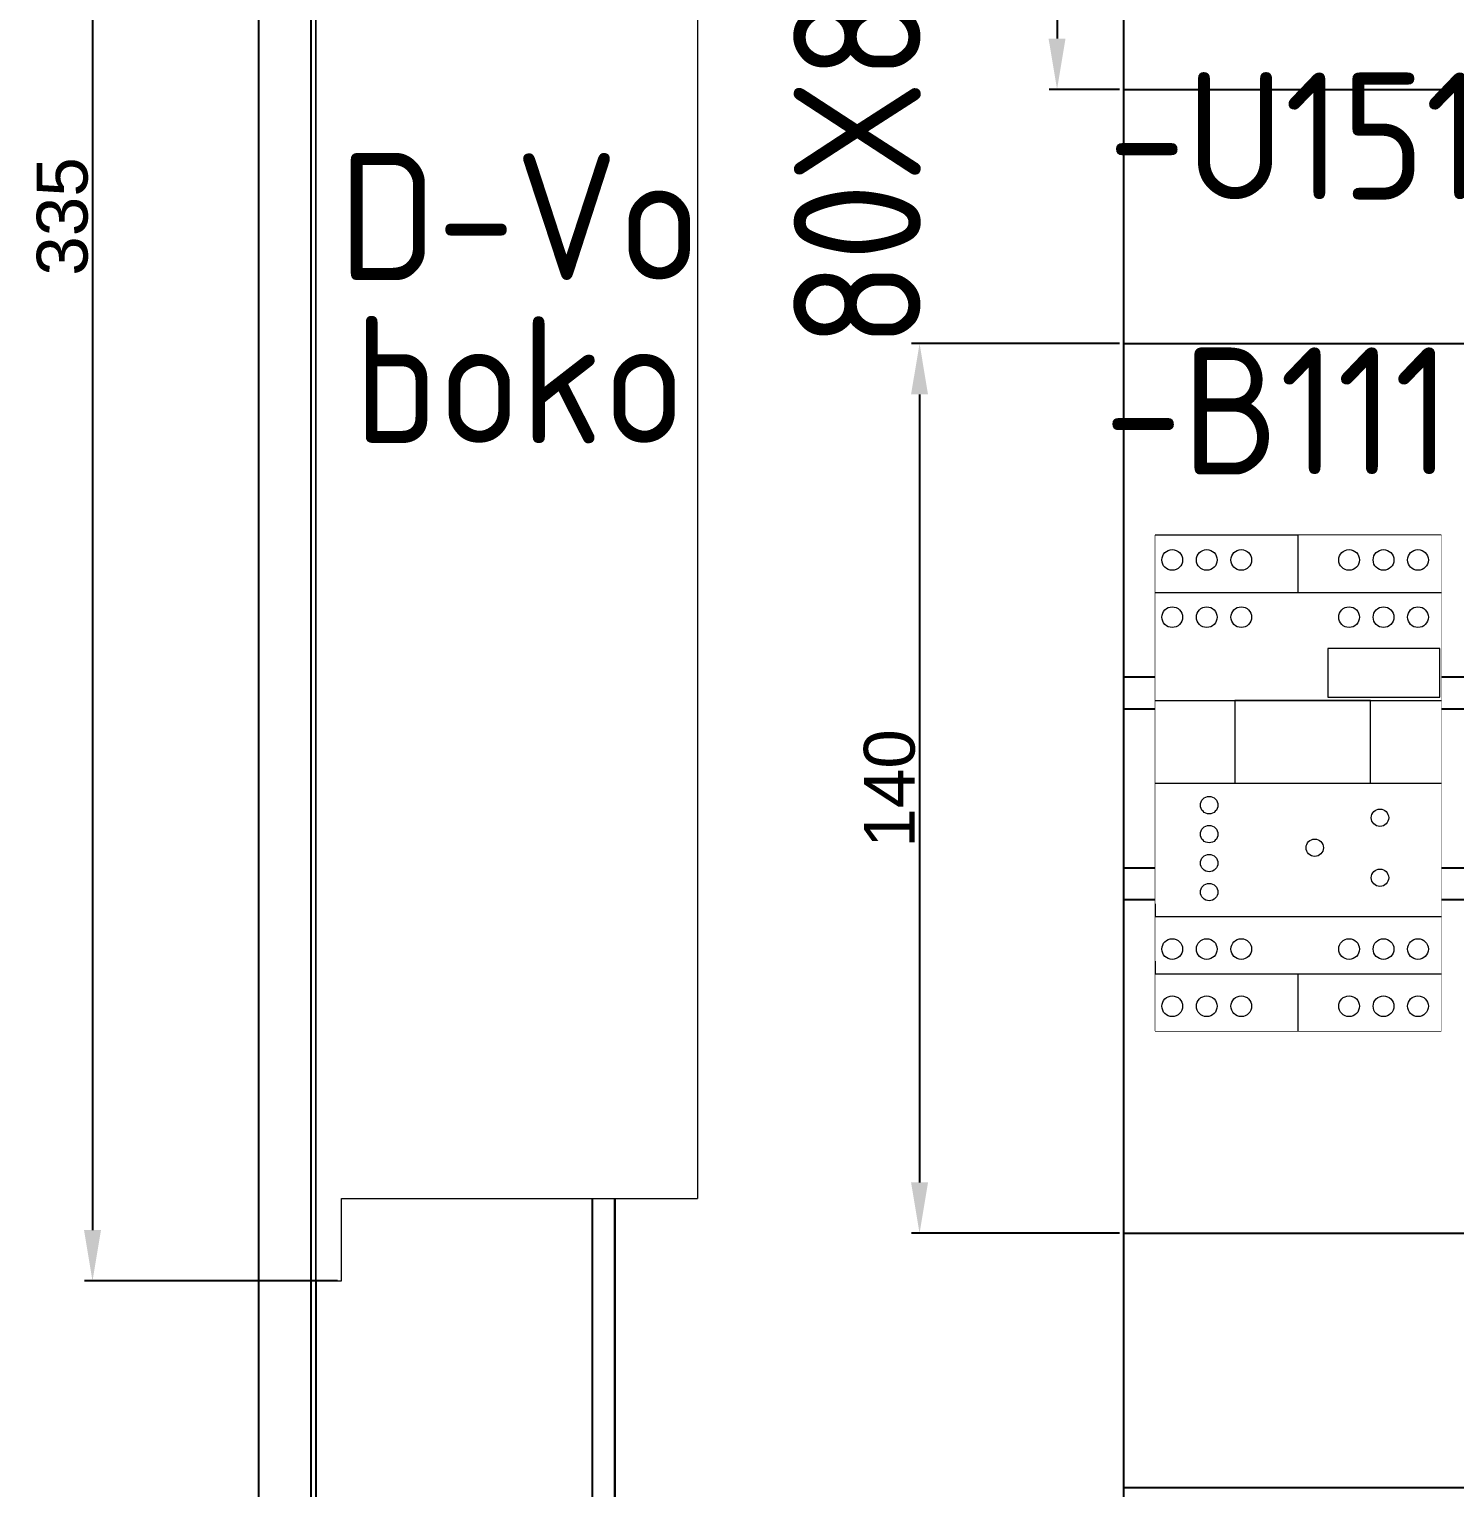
# Model space of a CAD drawing. Header units: millimetres. Extents: x 42356 to 50646, y 31507 to 39566.
# Drawn here: x 47375.4 to 47599.7, y 33090.9 to 33320.5 of the extents above; entities that cross this region are included whole.
import ezdxf
from ezdxf.enums import TextEntityAlignment as Align

# ---------------------------------------------------------------- set-up
doc = ezdxf.new("R2010")
doc.units = ezdxf.units.MM
doc.set_wipeout_variables(frame=1)
doc.layers.add('! NO PLOT !', color=7, linetype='Continuous', true_color=0xff75dd, plot=False)
doc.layers.add('000-PI-Oprema', color=30, linetype='Continuous', lineweight=5)
for name, color, linetype in [('000-PI-ORMAR', 2, 'Continuous'), ('000-PI_TEXT', 7, 'Continuous'), ('002-PI-Kabelska kanalica', 150, 'Continuous'), ('004-PI-DIN Šina', 3, 'Continuous')]:
    doc.layers.add(name, color=color, linetype=linetype)
doc.styles.add('PI0', font='isocpeur.ttf', dxfattribs={"width": 0.9})
doc.styles.get("Standard").update_dxf_attribs({"font": 'arial.ttf'})
doc.dimstyles.new('ISO-25-lb', dxfattribs={"dimtxt": 8, "dimasz": 8, "dimexe": 1.25, "dimexo": 0.625, "dimtad": 1, "dimtxsty": 'Standard', "dimcen": 5, "dimadec": 0, "dimazin": 0, "dimtfac": 1, "dimtmove": 0, "dimatfit": 3, "dimfxl": 0, "dimarcsym": 0})

# ---------------------------------------------------------------- blocks, each defined once
blk = doc.blocks.new('2000x800 montažna')
at = {"layer": '000-PI-ORMAR'}
for p, q in [((45403.52, 34384.53), (45403.52, 36225.53)), ((45400.02, 34388.03), (45400.02, 36222.03))]:
    blk.add_line(p, q, dxfattribs=at)
blk = doc.blocks.new('*U132')
at = {"layer": '002-PI-Kabelska kanalica'}
for p, q in [((-20, -100), (-20, 580)), ((60, -100), (60, 580))]:
    blk.add_line(p, q, dxfattribs=at)
blk = doc.blocks.new('*D216')
at = {"layer": '! NO PLOT !', "color": 0, "linetype": 'Continuous', "lineweight": -2, "ltscale": 0.25, "transparency": 16777216}
for p, q in [((47546.9, 33450.99), (47535.84, 33450.99)), ((47537.09, 33442.99), (47537.09, 33318.99)), ((47546.9, 33310.99), (47535.84, 33310.99))]:
    blk.add_line(p, q, dxfattribs=at)
at = {"layer": '! NO PLOT !', "color": 0, "ltscale": 0.25, "transparency": 16777216}
for points in [[(47535.75, 33442.99), (47538.42, 33442.99), (47537.09, 33450.99)], [(47535.75, 33318.99), (47538.42, 33318.99), (47537.09, 33310.99)]]:
    blk.add_solid(points, dxfattribs=at)
at = {"layer": 'Defpoints', "color": 0, "ltscale": 0.25, "transparency": 16777216}
for p in [(47547.53, 33450.99), (47537.09, 33310.99), (47547.53, 33310.99)]:
    blk.add_point(p, dxfattribs=at)
at = {"layer": '! NO PLOT !', "color": 0, "ltscale": 0.25, "transparency": 16777216, "insert": (47532.38, 33375.38), "char_height": 8, "attachment_point": 5, "rotation": 90}
blk.add_mtext('140', dxfattribs=at)
blk = doc.blocks.new('*D219')
at = {"layer": '! NO PLOT !', "color": 0, "linetype": 'Continuous', "lineweight": -2, "ltscale": 0.25, "transparency": 16777216}
for p, q in [((47546.9, 33270.99), (47514.21, 33270.99)), ((47515.46, 33262.99), (47515.46, 33138.99)), ((47546.9, 33130.99), (47514.21, 33130.99))]:
    blk.add_line(p, q, dxfattribs=at)
at = {"layer": '! NO PLOT !', "color": 0, "ltscale": 0.25, "transparency": 16777216}
for points in [[(47514.12, 33262.99), (47516.79, 33262.99), (47515.46, 33270.99)], [(47514.12, 33138.99), (47516.79, 33138.99), (47515.46, 33130.99)]]:
    blk.add_solid(points, dxfattribs=at)
at = {"layer": 'Defpoints', "color": 0, "ltscale": 0.25, "transparency": 16777216}
for p in [(47547.53, 33270.99), (47515.46, 33130.99), (47547.53, 33130.99)]:
    blk.add_point(p, dxfattribs=at)
at = {"layer": '! NO PLOT !', "color": 0, "ltscale": 0.25, "transparency": 16777216, "insert": (47510.75, 33200.99), "char_height": 8, "attachment_point": 5, "rotation": 90}
blk.add_mtext('140', dxfattribs=at)
blk = doc.blocks.new('*U103')
at = {"layer": '004-PI-DIN Šina'}
blk.add_lwpolyline([(540, -17.5), (540, 17.5), (0, 17.5), (0, -17.5)], close=True, dxfattribs=at)
for points in [[(0, 12.5), (540, 12.5)], [(0, -12.5), (540, -12.5)]]:
    blk.add_lwpolyline(points, dxfattribs=at)
blk = doc.blocks.new('*U118')
at = {"layer": '002-PI-Kabelska kanalica'}
for p, q in [((-20, -100), (-20, 446)), ((20, -100), (20, 446)), ((-20, -100), (20, -100))]:
    blk.add_line(p, q, dxfattribs=at)
blk = doc.blocks.new('*U111')
at = {"layer": '000-PI-Oprema'}
blk.add_lwpolyline([(0, 0), (45, 0), (45, 78), (0, 78)], close=True, dxfattribs=at)
blk.add_wipeout([(0, 78), (45, 78), (45, 0), (0, 0)]).dxf.layer = '000-PI-Oprema'
for p, q in [((22.5, 78), (0, 78)), ((22.5, 69), (22.5, 78)), ((0, 69), (45, 69)), ((0, 52.02), (45, 52.02)), ((0, 39), (45, 39)), ((0, 20), (0, 18)), ((0, 18), (45, 18)), ((0, 11), (0, 9)), ((0, 9), (45, 9)), ((22.5, 0), (22.5, 9))]:
    blk.add_line(p, q, dxfattribs=at)
for points in [[(27.15, 52.52), (44.77, 52.52), (44.77, 60.16), (27.15, 60.16)], [(12.51, 39), (33.89, 39), (33.89, 52.02), (12.51, 52.02)]]:
    blk.add_lwpolyline(points, close=True, dxfattribs=at)
for centre, radius in [((2.68, 74.11), 1.63), ((8.11, 74.11), 1.63), ((13.54, 74.11), 1.63), ((30.5, 74.11), 1.63), ((35.92, 74.11), 1.63), ((41.34, 74.11), 1.63), ((2.68, 65.11), 1.63), ((8.11, 65.11), 1.63), ((13.54, 65.11), 1.63), ((30.5, 65.11), 1.63), ((35.92, 65.11), 1.63), ((41.34, 65.11), 1.63), ((8.49, 35.53), 1.37), ((35.36, 33.55), 1.37), ((8.49, 30.97), 1.37), ((25.1, 28.83), 1.37), ((8.49, 26.41), 1.37), ((35.36, 24.11), 1.37), ((8.49, 21.85), 1.37), ((2.68, 12.89), 1.63), ((8.11, 12.89), 1.63), ((13.54, 12.89), 1.63), ((30.5, 12.89), 1.63), ((35.92, 12.89), 1.63), ((41.34, 12.89), 1.63), ((2.68, 3.89), 1.63), ((8.11, 3.89), 1.63), ((13.54, 3.89), 1.63), ((30.5, 3.89), 1.63), ((35.92, 3.89), 1.63), ((41.34, 3.89), 1.63)]:
    blk.add_circle(centre, radius, dxfattribs=at)
blk = doc.blocks.new('*D236')
at = {"layer": '! NO PLOT !', "color": 0, "linetype": 'Continuous', "lineweight": -2, "ltscale": 0.25, "transparency": 16777216}
for p, q in [((47423.9, 33458.49), (47384.1, 33458.49)), ((47385.35, 33450.49), (47385.35, 33131.49)), ((47423.9, 33123.49), (47384.1, 33123.49))]:
    blk.add_line(p, q, dxfattribs=at)
at = {"layer": '! NO PLOT !', "color": 0, "ltscale": 0.25, "transparency": 16777216}
for points in [[(47384.02, 33450.49), (47386.69, 33450.49), (47385.35, 33458.49)], [(47384.02, 33131.49), (47386.69, 33131.49), (47385.35, 33123.49)]]:
    blk.add_solid(points, dxfattribs=at)
at = {"layer": 'Defpoints', "color": 0, "ltscale": 0.25, "transparency": 16777216}
for p in [(47424.53, 33458.49), (47385.35, 33123.49), (47424.53, 33123.49)]:
    blk.add_point(p, dxfattribs=at)
at = {"layer": '! NO PLOT !', "color": 0, "ltscale": 0.25, "transparency": 16777216, "insert": (47380.64, 33290.99), "char_height": 8, "attachment_point": 5, "rotation": 90}
blk.add_mtext('335', dxfattribs=at)

msp = doc.modelspace()

# ---------------------------------------------------------------- linework, layer by layer
at = {"layer": '000-PI-ORMAR'}
for p, q in [((47420.526, 31875.989), (47420.526, 33973.989)), ((47419.776, 31975.489), (47419.776, 33972.489)), ((47411.526, 31977.989), (47411.526, 33969.989))]:
    msp.add_line(p, q, dxfattribs=at)

# ---------------------------------------------------------------- block references
for name, p, rotation in [('*U132', (47527.526, 33530.989), 180), ('*U118', (47647.526, 33290.989), 270), ('*U118', (47647.526, 33110.989), 270)]:
    msp.add_blockref(name, p, dxfattribs=dict(rotation=rotation))
msp.add_blockref('*U103', (47547.526, 33200.989))
msp.add_blockref('2000x800 montažna', (2064.005, -2331.044), dxfattribs=at)

# ---------------------------------------------------------------- texts
at = {"insert": (47505.65, 33304.39), "char_height": 20, "width": 16.78721, "attachment_point": 5, "rotation": 90, "style": 'PI0'}
msp.add_mtext('80X80', dxfattribs=at)
at = {"layer": '000-PI_TEXT', "style": 'PI0', "width": 0.9}
for s, p in [('-U151-U152', (47605.626, 33303.679)), ('-B111', (47571.817, 33260.388))]:
    msp.add_text(s, height=20, dxfattribs=at).set_placement(p, align=Align.MIDDLE)

# ---------------------------------------------------------------- dimensions: what is measured, and where the dimension line sits
at = {"layer": '! NO PLOT !', "ltscale": 0.25}
dim = msp.add_linear_dim(base=(47537.086, 33310.989), p1=(47547.526, 33450.989), p2=(47547.526, 33310.989), angle=90, dimstyle='ISO-25-lb', dxfattribs=at)
dim.commit()
dim.dimension.update_dxf_attribs({"geometry": '*D216', "text_midpoint": (47537.086, 33375.383), "dimtype": 160})
dim = msp.add_linear_dim(base=(47515.456, 33130.989), p1=(47547.526, 33270.989), p2=(47547.526, 33130.989), angle=90, dimstyle='ISO-25-lb', dxfattribs=at)
dim.commit()
dim.dimension.update_dxf_attribs({"geometry": '*D219', "text_midpoint": (47510.746, 33200.989)})

# ---------------------------------------------------------------- next in the draw order: block references
at = {"layer": '000-PI-Oprema', "ltscale": 0.25}
msp.add_blockref('*U111', (47552.526, 33162.829), dxfattribs=at)

# ---------------------------------------------------------------- next in the draw order: wipeouts: each hides what was drawn before it
msp.add_wipeout([(47420.526, 33458.489), (47424.526, 33458.489), (47424.526, 33445.489), (47480.526, 33445.489), (47480.526, 33136.489), (47424.526, 33136.489), (47424.526, 33123.489), (47420.526, 33123.489)]).dxf.layer = '000-PI-Oprema'

# ---------------------------------------------------------------- next in the draw order: linework, layer by layer
for p, q in [((47420.526, 33123.489), (47420.526, 33458.489)), ((47480.526, 33445.489), (47480.526, 33136.489)), ((47424.526, 33136.489), (47480.526, 33136.489)), ((47424.526, 33123.489), (47424.526, 33136.489)), ((47420.526, 33123.489), (47424.526, 33123.489))]:
    msp.add_line(p, q, dxfattribs=at)

# ---------------------------------------------------------------- next in the draw order: texts
at = {"layer": '! NO PLOT !', "style": 'PI0', "width": 0.9}
for s, p in [('D-Vo', (47452.526, 33290.989)), ('boko', (47452.526, 33265.32))]:
    msp.add_text(s, height=20, dxfattribs=at).set_placement(p, align=Align.MIDDLE)

# ---------------------------------------------------------------- next in the draw order: dimensions: what is measured, and where the dimension line sits
at = {"layer": '! NO PLOT !', "ltscale": 0.25}
dim = msp.add_linear_dim(base=(47385.354, 33123.489), p1=(47424.526, 33458.489), p2=(47424.526, 33123.489), angle=90, dimstyle='ISO-25-lb', dxfattribs=at)
dim.commit()
dim.dimension.update_dxf_attribs({"geometry": '*D236', "text_midpoint": (47380.642, 33290.989)})

doc.saveas('drawing.dxf')
